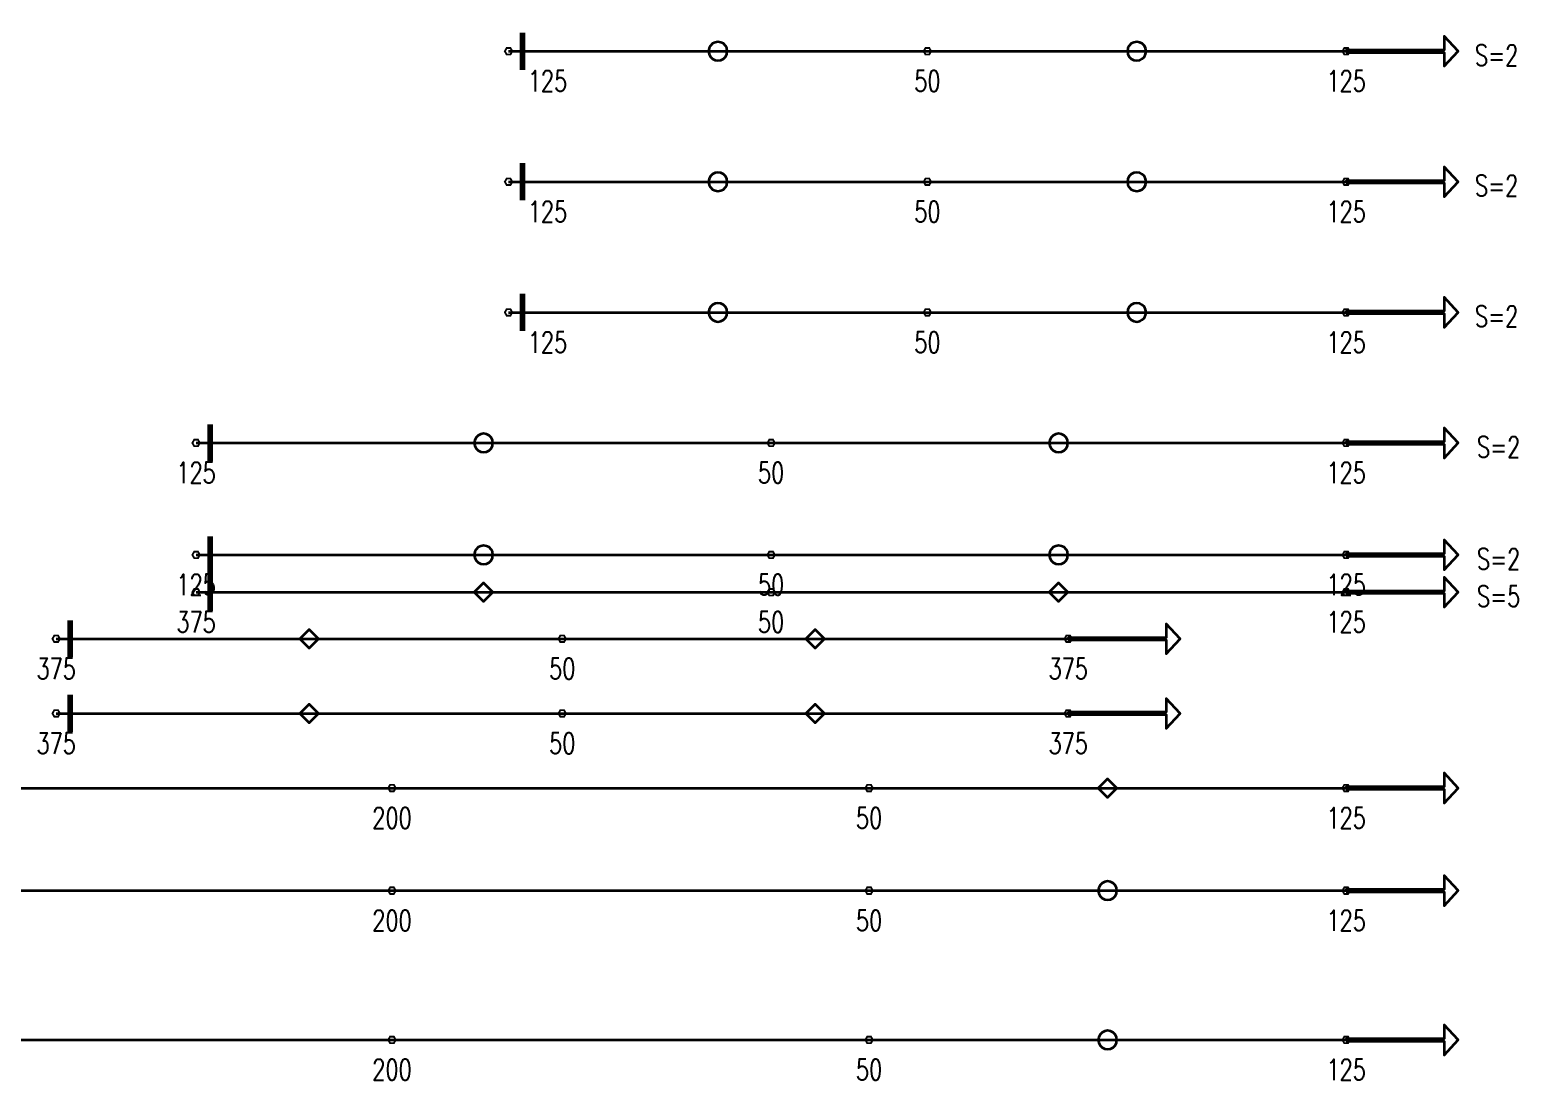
# Model space of a CAD drawing. Header units: millimetres. Extents: x 118516 to 588795, y -24154 to 50684.
# Drawn here: x 430367 to 446324, y 14067 to 25330 of the extents above; entities that cross this region are included whole.
import ezdxf

# ---------------------------------------------------------------- set-up
doc = ezdxf.new("R2010")
doc.units = ezdxf.units.MM
doc.layers.add('Current plane_Column', color=7, linetype='Continuous', true_color=0x4b00ff)
doc.layers.add('NDC_S-TENDON', color=6, linetype='Continuous', lineweight=35)
doc.layers.add('NDC_S_ANNO', color=7, linetype='Continuous', lineweight=20)
doc.styles.add('NDC_ANNO', font='', dxfattribs={"width": 0.8})
doc.styles.get('NDC_ANNO').set_extended_font_data('Dotum')

# ---------------------------------------------------------------- blocks, each defined once
blk = doc.blocks.new('HTB TDX')
at = {"layer": 'NDC_S-TENDON', "linetype": 'Continuous', "elevation": 3575}
for points in [[(53050, 15800, 60, 60, 0), (53050, 15400, 60, 60, 0)], [(53050, 14400, 60, 60, 0), (53050, 14000, 60, 60, 0)], [(53050, 13000, 60, 60, 0), (53050, 12600, 60, 60, 0)], [(49700, 11600, 60, 60, 0), (49700, 11200, 60, 60, 0)], [(49700, 10400, 60, 60, 0), (49700, 10000, 60, 60, 0)], [(49700, 10000, 60, 60, 0), (49700, 9600, 60, 60, 0)], [(48200, 9500, 60, 60, 0), (48200, 9100, 60, 60, 0)], [(48200, 8700, 60, 60, 0), (48200, 8300, 60, 60, 0)]]:
    blk.add_lwpolyline(points, format="xyseb", dxfattribs=at)
at = {"layer": 'NDC_S-TENDON', "linetype": 'Continuous'}
for points, elevation in [([(52940, 15600, 20, 20, 0), (52920, 15635, 20, 20, 0), (52880, 15635, 20, 20, 0), (52860, 15600, 20, 20, 0), (52880, 15565, 20, 20, 0), (52920, 15565, 20, 20, 0)], 3575), ([(52940, 15600, 20, 20, 0), (52920, 15635, 20, 20, 0), (52880, 15635, 20, 20, 0), (52860, 15600, 20, 20, 0), (52880, 15565, 20, 20, 0), (52920, 15565, 20, 20, 0)], 3575), ([(57430, 15600, 20, 20, 0), (57410, 15635, 20, 20, 0), (57370, 15635, 20, 20, 0), (57350, 15600, 20, 20, 0), (57370, 15565, 20, 20, 0), (57410, 15565, 20, 20, 0)], 3500), ([(57430, 15600, 20, 20, 0), (57410, 15635, 20, 20, 0), (57370, 15635, 20, 20, 0), (57350, 15600, 20, 20, 0), (57370, 15565, 20, 20, 0), (57410, 15565, 20, 20, 0)], 3500), ([(61920, 15600, 20, 20, 0), (61900, 15635, 20, 20, 0), (61860, 15635, 20, 20, 0), (61840, 15600, 20, 20, 0), (61860, 15565, 20, 20, 0), (61900, 15565, 20, 20, 0)], 3575), ([(61920, 15600, 20, 20, 0), (61900, 15635, 20, 20, 0), (61860, 15635, 20, 20, 0), (61840, 15600, 20, 20, 0), (61860, 15565, 20, 20, 0), (61900, 15565, 20, 20, 0)], 3575), ([(52940, 14200, 20, 20, 0), (52920, 14235, 20, 20, 0), (52880, 14235, 20, 20, 0), (52860, 14200, 20, 20, 0), (52880, 14165, 20, 20, 0), (52920, 14165, 20, 20, 0)], 3575), ([(52940, 14200, 20, 20, 0), (52920, 14235, 20, 20, 0), (52880, 14235, 20, 20, 0), (52860, 14200, 20, 20, 0), (52880, 14165, 20, 20, 0), (52920, 14165, 20, 20, 0)], 3575), ([(57430, 14200, 20, 20, 0), (57410, 14235, 20, 20, 0), (57370, 14235, 20, 20, 0), (57350, 14200, 20, 20, 0), (57370, 14165, 20, 20, 0), (57410, 14165, 20, 20, 0)], 3500), ([(57430, 14200, 20, 20, 0), (57410, 14235, 20, 20, 0), (57370, 14235, 20, 20, 0), (57350, 14200, 20, 20, 0), (57370, 14165, 20, 20, 0), (57410, 14165, 20, 20, 0)], 3500), ([(61920, 14200, 20, 20, 0), (61900, 14235, 20, 20, 0), (61860, 14235, 20, 20, 0), (61840, 14200, 20, 20, 0), (61860, 14165, 20, 20, 0), (61900, 14165, 20, 20, 0)], 3575), ([(61920, 14200, 20, 20, 0), (61900, 14235, 20, 20, 0), (61860, 14235, 20, 20, 0), (61840, 14200, 20, 20, 0), (61860, 14165, 20, 20, 0), (61900, 14165, 20, 20, 0)], 3575), ([(52940, 12800, 20, 20, 0), (52920, 12835, 20, 20, 0), (52880, 12835, 20, 20, 0), (52860, 12800, 20, 20, 0), (52880, 12765, 20, 20, 0), (52920, 12765, 20, 20, 0)], 3575), ([(52940, 12800, 20, 20, 0), (52920, 12835, 20, 20, 0), (52880, 12835, 20, 20, 0), (52860, 12800, 20, 20, 0), (52880, 12765, 20, 20, 0), (52920, 12765, 20, 20, 0)], 3575), ([(57430, 12800, 20, 20, 0), (57410, 12835, 20, 20, 0), (57370, 12835, 20, 20, 0), (57350, 12800, 20, 20, 0), (57370, 12765, 20, 20, 0), (57410, 12765, 20, 20, 0)], 3500), ([(57430, 12800, 20, 20, 0), (57410, 12835, 20, 20, 0), (57370, 12835, 20, 20, 0), (57350, 12800, 20, 20, 0), (57370, 12765, 20, 20, 0), (57410, 12765, 20, 20, 0)], 3500), ([(61920, 12800, 20, 20, 0), (61900, 12835, 20, 20, 0), (61860, 12835, 20, 20, 0), (61840, 12800, 20, 20, 0), (61860, 12765, 20, 20, 0), (61900, 12765, 20, 20, 0)], 3575), ([(61920, 12800, 20, 20, 0), (61900, 12835, 20, 20, 0), (61860, 12835, 20, 20, 0), (61840, 12800, 20, 20, 0), (61860, 12765, 20, 20, 0), (61900, 12765, 20, 20, 0)], 3575), ([(49590, 11400, 20, 20, 0), (49570, 11435, 20, 20, 0), (49530, 11435, 20, 20, 0), (49510, 11400, 20, 20, 0), (49530, 11365, 20, 20, 0), (49570, 11365, 20, 20, 0)], 3575), ([(49590, 11400, 20, 20, 0), (49570, 11435, 20, 20, 0), (49530, 11435, 20, 20, 0), (49510, 11400, 20, 20, 0), (49530, 11365, 20, 20, 0), (49570, 11365, 20, 20, 0)], 3575), ([(55755, 11400, 20, 20, 0), (55735, 11435, 20, 20, 0), (55695, 11435, 20, 20, 0), (55675, 11400, 20, 20, 0), (55695, 11365, 20, 20, 0), (55735, 11365, 20, 20, 0)], 3500), ([(55755, 11400, 20, 20, 0), (55735, 11435, 20, 20, 0), (55695, 11435, 20, 20, 0), (55675, 11400, 20, 20, 0), (55695, 11365, 20, 20, 0), (55735, 11365, 20, 20, 0)], 3500), ([(61920, 11400, 20, 20, 0), (61900, 11435, 20, 20, 0), (61860, 11435, 20, 20, 0), (61840, 11400, 20, 20, 0), (61860, 11365, 20, 20, 0), (61900, 11365, 20, 20, 0)], 3575), ([(61920, 11400, 20, 20, 0), (61900, 11435, 20, 20, 0), (61860, 11435, 20, 20, 0), (61840, 11400, 20, 20, 0), (61860, 11365, 20, 20, 0), (61900, 11365, 20, 20, 0)], 3575), ([(49590, 10200, 20, 20, 0), (49570, 10235, 20, 20, 0), (49530, 10235, 20, 20, 0), (49510, 10200, 20, 20, 0), (49530, 10165, 20, 20, 0), (49570, 10165, 20, 20, 0)], 3575), ([(49590, 10200, 20, 20, 0), (49570, 10235, 20, 20, 0), (49530, 10235, 20, 20, 0), (49510, 10200, 20, 20, 0), (49530, 10165, 20, 20, 0), (49570, 10165, 20, 20, 0)], 3575), ([(55755, 10200, 20, 20, 0), (55735, 10235, 20, 20, 0), (55695, 10235, 20, 20, 0), (55675, 10200, 20, 20, 0), (55695, 10165, 20, 20, 0), (55735, 10165, 20, 20, 0)], 3250), ([(55755, 10200, 20, 20, 0), (55735, 10235, 20, 20, 0), (55695, 10235, 20, 20, 0), (55675, 10200, 20, 20, 0), (55695, 10165, 20, 20, 0), (55735, 10165, 20, 20, 0)], 3250), ([(61920, 10200, 20, 20, 0), (61900, 10235, 20, 20, 0), (61860, 10235, 20, 20, 0), (61840, 10200, 20, 20, 0), (61860, 10165, 20, 20, 0), (61900, 10165, 20, 20, 0)], 3575), ([(61920, 10200, 20, 20, 0), (61900, 10235, 20, 20, 0), (61860, 10235, 20, 20, 0), (61840, 10200, 20, 20, 0), (61860, 10165, 20, 20, 0), (61900, 10165, 20, 20, 0)], 3575), ([(49590, 9800, 20, 20, 0), (49570, 9835, 20, 20, 0), (49530, 9835, 20, 20, 0), (49510, 9800, 20, 20, 0), (49530, 9765, 20, 20, 0), (49570, 9765, 20, 20, 0)], 3575), ([(49590, 9800, 20, 20, 0), (49570, 9835, 20, 20, 0), (49530, 9835, 20, 20, 0), (49510, 9800, 20, 20, 0), (49530, 9765, 20, 20, 0), (49570, 9765, 20, 20, 0)], 3575), ([(55755, 9800, 20, 20, 0), (55735, 9835, 20, 20, 0), (55695, 9835, 20, 20, 0), (55675, 9800, 20, 20, 0), (55695, 9765, 20, 20, 0), (55735, 9765, 20, 20, 0)], 3250), ([(55755, 9800, 20, 20, 0), (55735, 9835, 20, 20, 0), (55695, 9835, 20, 20, 0), (55675, 9800, 20, 20, 0), (55695, 9765, 20, 20, 0), (55735, 9765, 20, 20, 0)], 3250), ([(61920, 9800, 20, 20, 0), (61900, 9835, 20, 20, 0), (61860, 9835, 20, 20, 0), (61840, 9800, 20, 20, 0), (61860, 9765, 20, 20, 0), (61900, 9765, 20, 20, 0)], 3575), ([(61920, 9800, 20, 20, 0), (61900, 9835, 20, 20, 0), (61860, 9835, 20, 20, 0), (61840, 9800, 20, 20, 0), (61860, 9765, 20, 20, 0), (61900, 9765, 20, 20, 0)], 3575), ([(48090, 9300, 20, 20, 0), (48070, 9335, 20, 20, 0), (48030, 9335, 20, 20, 0), (48010, 9300, 20, 20, 0), (48030, 9265, 20, 20, 0), (48070, 9265, 20, 20, 0)], 3575), ([(48090, 9300, 20, 20, 0), (48070, 9335, 20, 20, 0), (48030, 9335, 20, 20, 0), (48010, 9300, 20, 20, 0), (48030, 9265, 20, 20, 0), (48070, 9265, 20, 20, 0)], 3575), ([(53515, 9300, 20, 20, 0), (53495, 9335, 20, 20, 0), (53455, 9335, 20, 20, 0), (53435, 9300, 20, 20, 0), (53455, 9265, 20, 20, 0), (53495, 9265, 20, 20, 0)], 3250), ([(53515, 9300, 20, 20, 0), (53495, 9335, 20, 20, 0), (53455, 9335, 20, 20, 0), (53435, 9300, 20, 20, 0), (53455, 9265, 20, 20, 0), (53495, 9265, 20, 20, 0)], 3250), ([(58940, 9300, 20, 20, 0), (58920, 9335, 20, 20, 0), (58880, 9335, 20, 20, 0), (58860, 9300, 20, 20, 0), (58880, 9265, 20, 20, 0), (58920, 9265, 20, 20, 0)], 3575), ([(58940, 9300, 20, 20, 0), (58920, 9335, 20, 20, 0), (58880, 9335, 20, 20, 0), (58860, 9300, 20, 20, 0), (58880, 9265, 20, 20, 0), (58920, 9265, 20, 20, 0)], 3575), ([(48090, 8500, 20, 20, 0), (48070, 8535, 20, 20, 0), (48030, 8535, 20, 20, 0), (48010, 8500, 20, 20, 0), (48030, 8465, 20, 20, 0), (48070, 8465, 20, 20, 0)], 3575), ([(48090, 8500, 20, 20, 0), (48070, 8535, 20, 20, 0), (48030, 8535, 20, 20, 0), (48010, 8500, 20, 20, 0), (48030, 8465, 20, 20, 0), (48070, 8465, 20, 20, 0)], 3575), ([(53515, 8500, 20, 20, 0), (53495, 8535, 20, 20, 0), (53455, 8535, 20, 20, 0), (53435, 8500, 20, 20, 0), (53455, 8465, 20, 20, 0), (53495, 8465, 20, 20, 0)], 3250), ([(53515, 8500, 20, 20, 0), (53495, 8535, 20, 20, 0), (53455, 8535, 20, 20, 0), (53435, 8500, 20, 20, 0), (53455, 8465, 20, 20, 0), (53495, 8465, 20, 20, 0)], 3250), ([(58940, 8500, 20, 20, 0), (58920, 8535, 20, 20, 0), (58880, 8535, 20, 20, 0), (58860, 8500, 20, 20, 0), (58880, 8465, 20, 20, 0), (58920, 8465, 20, 20, 0)], 3575), ([(58940, 8500, 20, 20, 0), (58920, 8535, 20, 20, 0), (58880, 8535, 20, 20, 0), (58860, 8500, 20, 20, 0), (58880, 8465, 20, 20, 0), (58920, 8465, 20, 20, 0)], 3575), ([(51690, 7700, 20, 20, 0), (51670, 7735, 20, 20, 0), (51630, 7735, 20, 20, 0), (51610, 7700, 20, 20, 0), (51630, 7665, 20, 20, 0), (51670, 7665, 20, 20, 0)], 3650), ([(51690, 7700, 20, 20, 0), (51670, 7735, 20, 20, 0), (51630, 7735, 20, 20, 0), (51610, 7700, 20, 20, 0), (51630, 7665, 20, 20, 0), (51670, 7665, 20, 20, 0)], 3650), ([(51690, 7700, 20, 20, 0), (51670, 7735, 20, 20, 0), (51630, 7735, 20, 20, 0), (51610, 7700, 20, 20, 0), (51630, 7665, 20, 20, 0), (51670, 7665, 20, 20, 0)], 3650), ([(51690, 7700, 20, 20, 0), (51670, 7735, 20, 20, 0), (51630, 7735, 20, 20, 0), (51610, 7700, 20, 20, 0), (51630, 7665, 20, 20, 0), (51670, 7665, 20, 20, 0)], 3650), ([(56805, 7700, 20, 20, 0), (56785, 7735, 20, 20, 0), (56745, 7735, 20, 20, 0), (56725, 7700, 20, 20, 0), (56745, 7665, 20, 20, 0), (56785, 7665, 20, 20, 0)], 3500), ([(56805, 7700, 20, 20, 0), (56785, 7735, 20, 20, 0), (56745, 7735, 20, 20, 0), (56725, 7700, 20, 20, 0), (56745, 7665, 20, 20, 0), (56785, 7665, 20, 20, 0)], 3500), ([(61920, 7700, 20, 20, 0), (61900, 7735, 20, 20, 0), (61860, 7735, 20, 20, 0), (61840, 7700, 20, 20, 0), (61860, 7665, 20, 20, 0), (61900, 7665, 20, 20, 0)], 3575), ([(61920, 7700, 20, 20, 0), (61900, 7735, 20, 20, 0), (61860, 7735, 20, 20, 0), (61840, 7700, 20, 20, 0), (61860, 7665, 20, 20, 0), (61900, 7665, 20, 20, 0)], 3575), ([(51690, 6600, 20, 20, 0), (51670, 6635, 20, 20, 0), (51630, 6635, 20, 20, 0), (51610, 6600, 20, 20, 0), (51630, 6565, 20, 20, 0), (51670, 6565, 20, 20, 0)], 3650), ([(51690, 6600, 20, 20, 0), (51670, 6635, 20, 20, 0), (51630, 6635, 20, 20, 0), (51610, 6600, 20, 20, 0), (51630, 6565, 20, 20, 0), (51670, 6565, 20, 20, 0)], 3650), ([(51690, 6600, 20, 20, 0), (51670, 6635, 20, 20, 0), (51630, 6635, 20, 20, 0), (51610, 6600, 20, 20, 0), (51630, 6565, 20, 20, 0), (51670, 6565, 20, 20, 0)], 3650), ([(51690, 6600, 20, 20, 0), (51670, 6635, 20, 20, 0), (51630, 6635, 20, 20, 0), (51610, 6600, 20, 20, 0), (51630, 6565, 20, 20, 0), (51670, 6565, 20, 20, 0)], 3650), ([(56805, 6600, 20, 20, 0), (56785, 6635, 20, 20, 0), (56745, 6635, 20, 20, 0), (56725, 6600, 20, 20, 0), (56745, 6565, 20, 20, 0), (56785, 6565, 20, 20, 0)], 3500), ([(56805, 6600, 20, 20, 0), (56785, 6635, 20, 20, 0), (56745, 6635, 20, 20, 0), (56725, 6600, 20, 20, 0), (56745, 6565, 20, 20, 0), (56785, 6565, 20, 20, 0)], 3500), ([(61920, 6600, 20, 20, 0), (61900, 6635, 20, 20, 0), (61860, 6635, 20, 20, 0), (61840, 6600, 20, 20, 0), (61860, 6565, 20, 20, 0), (61900, 6565, 20, 20, 0)], 3575), ([(61920, 6600, 20, 20, 0), (61900, 6635, 20, 20, 0), (61860, 6635, 20, 20, 0), (61840, 6600, 20, 20, 0), (61860, 6565, 20, 20, 0), (61900, 6565, 20, 20, 0)], 3575), ([(51690, 5000, 20, 20, 0), (51670, 5035, 20, 20, 0), (51630, 5035, 20, 20, 0), (51610, 5000, 20, 20, 0), (51630, 4965, 20, 20, 0), (51670, 4965, 20, 20, 0)], 3650), ([(51690, 5000, 20, 20, 0), (51670, 5035, 20, 20, 0), (51630, 5035, 20, 20, 0), (51610, 5000, 20, 20, 0), (51630, 4965, 20, 20, 0), (51670, 4965, 20, 20, 0)], 3650), ([(51690, 5000, 20, 20, 0), (51670, 5035, 20, 20, 0), (51630, 5035, 20, 20, 0), (51610, 5000, 20, 20, 0), (51630, 4965, 20, 20, 0), (51670, 4965, 20, 20, 0)], 3650), ([(51690, 5000, 20, 20, 0), (51670, 5035, 20, 20, 0), (51630, 5035, 20, 20, 0), (51610, 5000, 20, 20, 0), (51630, 4965, 20, 20, 0), (51670, 4965, 20, 20, 0)], 3650), ([(56805, 5000, 20, 20, 0), (56785, 5035, 20, 20, 0), (56745, 5035, 20, 20, 0), (56725, 5000, 20, 20, 0), (56745, 4965, 20, 20, 0), (56785, 4965, 20, 20, 0)], 3500), ([(56805, 5000, 20, 20, 0), (56785, 5035, 20, 20, 0), (56745, 5035, 20, 20, 0), (56725, 5000, 20, 20, 0), (56745, 4965, 20, 20, 0), (56785, 4965, 20, 20, 0)], 3500), ([(61920, 5000, 20, 20, 0), (61900, 5035, 20, 20, 0), (61860, 5035, 20, 20, 0), (61840, 5000, 20, 20, 0), (61860, 4965, 20, 20, 0), (61900, 4965, 20, 20, 0)], 3575), ([(61920, 5000, 20, 20, 0), (61900, 5035, 20, 20, 0), (61860, 5035, 20, 20, 0), (61840, 5000, 20, 20, 0), (61860, 4965, 20, 20, 0), (61900, 4965, 20, 20, 0)], 3575)]:
    blk.add_lwpolyline(points, format="xyseb", close=True, dxfattribs=dict(at, elevation=elevation))
for points, elevation in [([(55045, 15600), (55050, 15569), (55064, 15541), (55086, 15519), (55114, 15505), (55145, 15500), (55176, 15505), (55204, 15519), (55226, 15541), (55240, 15569), (55245, 15600), (55240, 15631), (55226, 15659), (55204, 15681), (55176, 15695), (55145, 15700), (55114, 15695), (55086, 15681), (55064, 15659), (55050, 15631), (55045, 15600)], 3532), ([(59535, 15600), (59540, 15569), (59554, 15541), (59576, 15519), (59604, 15505), (59635, 15500), (59666, 15505), (59694, 15519), (59716, 15541), (59730, 15569), (59735, 15600), (59730, 15631), (59716, 15659), (59694, 15681), (59666, 15695), (59635, 15700), (59604, 15695), (59576, 15681), (59554, 15659), (59540, 15631), (59535, 15600)], 3532), ([(61880, 15588), (62930, 15588), (62930, 15438), (63080, 15600), (62930, 15762), (62930, 15612), (61880, 15612)], 3575), ([(61880, 14188), (62930, 14188), (62930, 14038), (63080, 14200), (62930, 14362), (62930, 14212), (61880, 14212)], 3575), ([(55045, 14200), (55050, 14169), (55064, 14141), (55086, 14119), (55114, 14105), (55145, 14100), (55176, 14105), (55204, 14119), (55226, 14141), (55240, 14169), (55245, 14200), (55240, 14231), (55226, 14259), (55204, 14281), (55176, 14295), (55145, 14300), (55114, 14295), (55086, 14281), (55064, 14259), (55050, 14231), (55045, 14200)], 3532), ([(59535, 14200), (59540, 14169), (59554, 14141), (59576, 14119), (59604, 14105), (59635, 14100), (59666, 14105), (59694, 14119), (59716, 14141), (59730, 14169), (59735, 14200), (59730, 14231), (59716, 14259), (59694, 14281), (59666, 14295), (59635, 14300), (59604, 14295), (59576, 14281), (59554, 14259), (59540, 14231), (59535, 14200)], 3532), ([(61880, 12788), (62930, 12788), (62930, 12638), (63080, 12800), (62930, 12962), (62930, 12812), (61880, 12812)], 3575), ([(55045, 12800), (55050, 12769), (55064, 12741), (55086, 12719), (55114, 12705), (55145, 12700), (55176, 12705), (55204, 12719), (55226, 12741), (55240, 12769), (55245, 12800), (55240, 12831), (55226, 12859), (55204, 12881), (55176, 12895), (55145, 12900), (55114, 12895), (55086, 12881), (55064, 12859), (55050, 12831), (55045, 12800)], 3532), ([(59535, 12800), (59540, 12769), (59554, 12741), (59576, 12719), (59604, 12705), (59635, 12700), (59666, 12705), (59694, 12719), (59716, 12741), (59730, 12769), (59735, 12800), (59730, 12831), (59716, 12859), (59694, 12881), (59666, 12895), (59635, 12900), (59604, 12895), (59576, 12881), (59554, 12859), (59540, 12831), (59535, 12800)], 3532), ([(52532, 11400), (52537, 11369), (52552, 11341), (52574, 11319), (52602, 11305), (52632, 11300), (52663, 11305), (52691, 11319), (52713, 11341), (52728, 11369), (52732, 11400), (52728, 11431), (52713, 11459), (52691, 11481), (52663, 11495), (52632, 11500), (52602, 11495), (52574, 11481), (52552, 11459), (52537, 11431), (52532, 11400)], 3532), ([(58697, 11400), (58702, 11369), (58717, 11341), (58739, 11319), (58767, 11305), (58797, 11300), (58828, 11305), (58856, 11319), (58878, 11341), (58893, 11369), (58897, 11400), (58893, 11431), (58878, 11459), (58856, 11481), (58828, 11495), (58797, 11500), (58767, 11495), (58739, 11481), (58717, 11459), (58702, 11431), (58697, 11400)], 3532), ([(61880, 11388), (62930, 11388), (62930, 11238), (63080, 11400), (62930, 11562), (62930, 11412), (61880, 11412)], 3575), ([(52532, 10200), (52537, 10169), (52552, 10141), (52574, 10119), (52602, 10105), (52632, 10100), (52663, 10105), (52691, 10119), (52713, 10141), (52728, 10169), (52732, 10200), (52728, 10231), (52713, 10259), (52691, 10281), (52663, 10295), (52632, 10300), (52602, 10295), (52574, 10281), (52552, 10259), (52537, 10231), (52532, 10200)], 3391), ([(58697, 10200), (58702, 10169), (58717, 10141), (58739, 10119), (58767, 10105), (58797, 10100), (58828, 10105), (58856, 10119), (58878, 10141), (58893, 10169), (58897, 10200), (58893, 10231), (58878, 10259), (58856, 10281), (58828, 10295), (58797, 10300), (58767, 10295), (58739, 10281), (58717, 10259), (58702, 10231), (58697, 10200)], 3391), ([(61880, 10188), (62930, 10188), (62930, 10038), (63080, 10200), (62930, 10362), (62930, 10212), (61880, 10212)], 3575), ([(52532, 9800), (52632, 9700), (52732, 9800), (52632, 9900), (52532, 9800)], 3391), ([(58697, 9800), (58797, 9700), (58897, 9800), (58797, 9900), (58697, 9800)], 3391), ([(61880, 9788), (62930, 9788), (62930, 9638), (63080, 9800), (62930, 9962), (62930, 9812), (61880, 9812)], 3575), ([(58900, 9288), (59950, 9288), (59950, 9138), (60100, 9300), (59950, 9462), (59950, 9312), (58900, 9312)], 3575), ([(50663, 9300), (50763, 9200), (50863, 9300), (50763, 9400), (50663, 9300)], 3391), ([(56088, 9300), (56188, 9200), (56288, 9300), (56188, 9400), (56088, 9300)], 3391), ([(58900, 8488), (59950, 8488), (59950, 8338), (60100, 8500), (59950, 8662), (59950, 8512), (58900, 8512)], 3575), ([(50663, 8500), (50763, 8400), (50863, 8500), (50763, 8600), (50663, 8500)], 3391), ([(56088, 8500), (56188, 8400), (56288, 8500), (56188, 8600), (56088, 8500)], 3391), ([(61880, 7688), (62930, 7688), (62930, 7538), (63080, 7700), (62930, 7862), (62930, 7712), (61880, 7712)], 3575), ([(59222, 7700), (59322, 7600), (59422, 7700), (59322, 7800), (59222, 7700)], 3532), ([(61880, 6588), (62930, 6588), (62930, 6438), (63080, 6600), (62930, 6762), (62930, 6612), (61880, 6612)], 3575), ([(59222, 6600), (59227, 6569), (59242, 6541), (59264, 6519), (59292, 6505), (59322, 6500), (59353, 6505), (59381, 6519), (59403, 6541), (59418, 6569), (59422, 6600), (59418, 6631), (59403, 6659), (59381, 6681), (59353, 6695), (59322, 6700), (59292, 6695), (59264, 6681), (59242, 6659), (59227, 6631), (59222, 6600)], 3532), ([(61880, 4988), (62930, 4988), (62930, 4838), (63080, 5000), (62930, 5162), (62930, 5012), (61880, 5012)], 3575), ([(59222, 5000), (59227, 4969), (59242, 4941), (59264, 4919), (59292, 4905), (59322, 4900), (59353, 4905), (59381, 4919), (59403, 4941), (59418, 4969), (59422, 5000), (59418, 5031), (59403, 5059), (59381, 5081), (59353, 5095), (59322, 5100), (59292, 5095), (59264, 5081), (59242, 5059), (59227, 5031), (59222, 5000)], 3532)]:
    blk.add_lwpolyline(points, close=True, dxfattribs=dict(at, elevation=elevation))
for points in [[(52900, 15600, 3575), (53499, 15600, 3572), (54097, 15600, 3562), (54696, 15600, 3545), (55369, 15600, 3525), (56043, 15600, 3511), (56716, 15600, 3503), (57390, 15600, 3500), (58063, 15600, 3503), (58737, 15600, 3511), (59410, 15600, 3525), (60084, 15600, 3545), (60683, 15600, 3562), (61281, 15600, 3572), (61880, 15600, 3575)], [(52900, 14200, 3575), (53499, 14200, 3572), (54097, 14200, 3562), (54696, 14200, 3545), (55369, 14200, 3525), (56043, 14200, 3511), (56716, 14200, 3503), (57390, 14200, 3500), (58063, 14200, 3503), (58737, 14200, 3511), (59410, 14200, 3525), (60084, 14200, 3545), (60683, 14200, 3562), (61281, 14200, 3572), (61880, 14200, 3575)], [(52900, 12800, 3575), (53499, 12800, 3572), (54097, 12800, 3562), (54696, 12800, 3545), (55369, 12800, 3525), (56043, 12800, 3511), (56716, 12800, 3503), (57390, 12800, 3500), (58063, 12800, 3503), (58737, 12800, 3511), (59410, 12800, 3525), (60084, 12800, 3545), (60683, 12800, 3562), (61281, 12800, 3572), (61880, 12800, 3575)], [(49550, 11400, 3575), (50372, 11400, 3572), (51194, 11400, 3562), (52016, 11400, 3545), (53249, 11400, 3520), (54482, 11400, 3505), (55715, 11400, 3500), (56948, 11400, 3505), (58181, 11400, 3520), (59414, 11400, 3545), (60236, 11400, 3562), (61058, 11400, 3572), (61880, 11400, 3575)], [(49550, 10200, 3575), (50372, 10200, 3561), (51194, 10200, 3517), (52016, 10200, 3445), (53249, 10200, 3337), (54482, 10200, 3272), (55715, 10200, 3250), (56948, 10200, 3272), (58181, 10200, 3337), (59414, 10200, 3445), (60236, 10200, 3517), (61058, 10200, 3561), (61880, 10200, 3575)], [(49550, 9800, 3575), (50372, 9800, 3561), (51194, 9800, 3517), (52016, 9800, 3445), (53249, 9800, 3337), (54482, 9800, 3272), (55715, 9800, 3250), (56948, 9800, 3272), (58181, 9800, 3337), (59414, 9800, 3445), (60236, 9800, 3517), (61058, 9800, 3561), (61880, 9800, 3575)], [(48050, 9300, 3575), (48773, 9300, 3561), (49497, 9300, 3517), (50220, 9300, 3445), (51305, 9300, 3337), (52390, 9300, 3272), (53475, 9300, 3250), (54560, 9300, 3272), (55645, 9300, 3337), (56730, 9300, 3445), (57453, 9300, 3517), (58177, 9300, 3561), (58900, 9300, 3575)], [(48050, 8500, 3575), (48773, 8500, 3561), (49497, 8500, 3517), (50220, 8500, 3445), (51305, 8500, 3337), (52390, 8500, 3272), (53475, 8500, 3250), (54560, 8500, 3272), (55645, 8500, 3337), (56730, 8500, 3445), (57453, 8500, 3517), (58177, 8500, 3561), (58900, 8500, 3575)], [(41250, 7700, 3650), (41943, 7700, 3643), (42637, 7700, 3623), (43330, 7700, 3590), (44110, 7700, 3551), (44890, 7700, 3522), (45670, 7700, 3506), (46450, 7700, 3500), (47230, 7700, 3506), (48010, 7700, 3522), (48790, 7700, 3551), (49570, 7700, 3590), (50263, 7700, 3623), (50957, 7700, 3643), (51650, 7700, 3650)], [(51650, 7700, 3650), (52332, 7700, 3643), (53014, 7700, 3623), (53696, 7700, 3590), (54719, 7700, 3540), (55742, 7700, 3510), (56765, 7700, 3500), (57788, 7700, 3505), (58811, 7700, 3520), (59834, 7700, 3545), (60516, 7700, 3562), (61198, 7700, 3572), (61880, 7700, 3575)], [(41250, 6600, 3650), (41943, 6600, 3643), (42637, 6600, 3623), (43330, 6600, 3590), (44110, 6600, 3551), (44890, 6600, 3522), (45670, 6600, 3506), (46450, 6600, 3500), (47230, 6600, 3506), (48010, 6600, 3522), (48790, 6600, 3551), (49570, 6600, 3590), (50263, 6600, 3623), (50957, 6600, 3643), (51650, 6600, 3650)], [(51650, 6600, 3650), (52332, 6600, 3643), (53014, 6600, 3623), (53696, 6600, 3590), (54719, 6600, 3540), (55742, 6600, 3510), (56765, 6600, 3500), (57788, 6600, 3505), (58811, 6600, 3520), (59834, 6600, 3545), (60516, 6600, 3562), (61198, 6600, 3572), (61880, 6600, 3575)], [(41250, 5000, 3650), (41943, 5000, 3643), (42637, 5000, 3623), (43330, 5000, 3590), (44110, 5000, 3551), (44890, 5000, 3522), (45670, 5000, 3506), (46450, 5000, 3500), (47230, 5000, 3506), (48010, 5000, 3522), (48790, 5000, 3551), (49570, 5000, 3590), (50263, 5000, 3623), (50957, 5000, 3643), (51650, 5000, 3650)], [(51650, 5000, 3650), (52332, 5000, 3643), (53014, 5000, 3623), (53696, 5000, 3590), (54719, 5000, 3540), (55742, 5000, 3510), (56765, 5000, 3500), (57788, 5000, 3505), (58811, 5000, 3520), (59834, 5000, 3545), (60516, 5000, 3562), (61198, 5000, 3572), (61880, 5000, 3575)]]:
    blk.add_polyline3d(points, dxfattribs=at)
at = {"layer": 'NDC_S_ANNO', "linetype": 'Continuous', "char_height": 225, "attachment_point": 5, "line_spacing_factor": 0.75, "style": 'NDC_ANNO'}
for s, insert in [('\\FSTANDARD.shx;S=2', (63493, 15557, 3700)), ('\\FSTANDARD.shx;125', (53318, 15280, 3575)), ('\\FSTANDARD.shx;50', (57390, 15280, 3500)), ('\\FSTANDARD.shx;125', (61880, 15280, 3575)), ('\\FSTANDARD.shx;S=2', (63493, 14157, 3700)), ('\\FSTANDARD.shx;125', (53318, 13880, 3575)), ('\\FSTANDARD.shx;50', (57390, 13880, 3500)), ('\\FSTANDARD.shx;125', (61880, 13880, 3575)), ('\\FSTANDARD.shx;S=2', (63493, 12757, 3700)), ('\\FSTANDARD.shx;125', (53318, 12480, 3575)), ('\\FSTANDARD.shx;50', (57390, 12480, 3500)), ('\\FSTANDARD.shx;125', (61880, 12480, 3575)), ('\\FSTANDARD.shx;S=2', (63514, 11357, 3700)), ('\\FSTANDARD.shx;125', (49550, 11080, 3575)), ('\\FSTANDARD.shx;50', (55715, 11080, 3500)), ('\\FSTANDARD.shx;125', (61880, 11080, 3575)), ('\\FSTANDARD.shx;S=2', (63514, 10157, 3700)), ('\\FSTANDARD.shx;125', (49550, 9880, 3575)), ('\\FSTANDARD.shx;50', (55715, 9880, 3250)), ('\\FSTANDARD.shx;125', (61880, 9880, 3575)), ('\\FSTANDARD.shx;S=5', (63514, 9757, 3700)), ('\\FSTANDARD.shx;375', (49550, 9480, 3575)), ('\\FSTANDARD.shx;50', (55715, 9480, 3250)), ('\\FSTANDARD.shx;125', (61880, 9480, 3575)), ('\\FSTANDARD.shx;375', (48050, 8980, 3575)), ('\\FSTANDARD.shx;50', (53475, 8980, 3250)), ('\\FSTANDARD.shx;375', (58900, 8980, 3575)), ('\\FSTANDARD.shx;375', (48050, 8180, 3575)), ('\\FSTANDARD.shx;50', (53475, 8180, 3250)), ('\\FSTANDARD.shx;375', (58900, 8180, 3575)), ('\\FSTANDARD.shx;200', (51650, 7380, 3650)), ('\\FSTANDARD.shx;50', (56765, 7380, 3500)), ('\\FSTANDARD.shx;125', (61880, 7380, 3575)), ('\\FSTANDARD.shx;200', (51650, 6280, 3650)), ('\\FSTANDARD.shx;50', (56765, 6280, 3500)), ('\\FSTANDARD.shx;125', (61880, 6280, 3575)), ('\\FSTANDARD.shx;200', (51650, 4680, 3650)), ('\\FSTANDARD.shx;50', (56765, 4680, 3500)), ('\\FSTANDARD.shx;125', (61880, 4680, 3575))]:
    blk.add_mtext(s, dxfattribs=dict(at, insert=insert))

msp = doc.modelspace()

# ---------------------------------------------------------------- block references
at = {"layer": 'Current plane_Column'}
msp.add_blockref('HTB TDX', (382600, 9500), dxfattribs=at)

doc.saveas('drawing.dxf')
